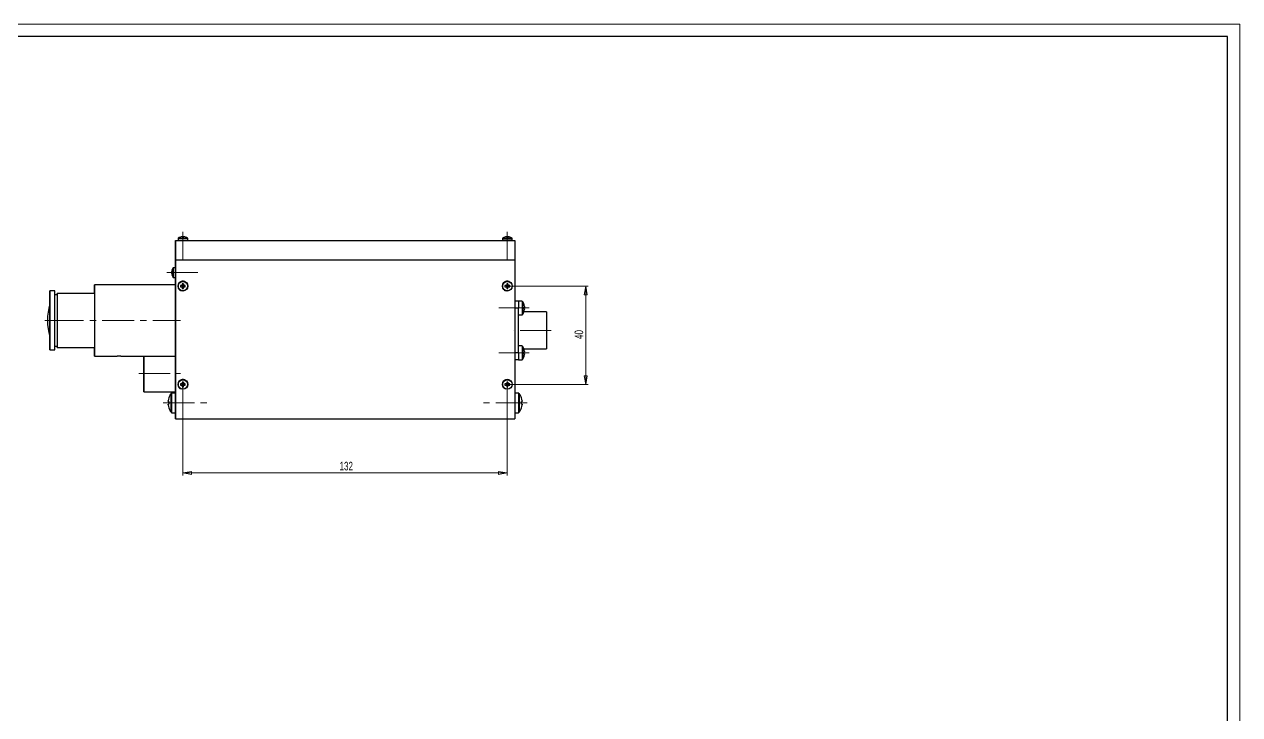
# Model space of a CAD drawing. Header units: millimetres. Extents: x 0 to 841, y 0 to 594.
# Drawn here: x 346.5 to 841, y 313.1 to 594 of the extents above; entities that cross this region are included whole.
import ezdxf

# ---------------------------------------------------------------- set-up
doc = ezdxf.new("R2010")
doc.units = ezdxf.units.MM
doc.linetypes.add('CENTERX2', pattern=[20.32, 12.7, -2.54, 2.54, -2.54])
doc.layers.add('ОСЕВЫЕ', color=7, linetype='Continuous')
doc.styles.add('SLDTEXTSTYLE0', font='TXT', dxfattribs={"width": 0.7})
doc.dimstyles.new('SLDDIMSTYLE0', dxfattribs={"dimtxt": 3.5, "dimasz": 3.556, "dimexe": 0, "dimexo": 0.0625, "dimgap": 0.875, "dimtad": 1, "dimrnd": 1e-09, "dimzin": 12, "dimdsep": 46, "dimtxsty": 'SLDTEXTSTYLE0', "dimblk1": 'CLOSED', "dimblk2": 'CLOSED', "dimsah": 1, "dimcen": 0.09, "dimadec": 0, "dimazin": 3, "dimtfac": 1, "dimtofl": 0, "dimtmove": 0, "dimatfit": 3, "dimldrblk": 'CLOSED', "dimfxl": 0, "dimfrac": 2, "dimtolj": 1, "dimtzin": 12, "dimarcsym": 0})

# ---------------------------------------------------------------- blocks, each defined once
blk = doc.blocks.new('_Closed')
at = {"color": 0, "linetype": 'ByBlock', "lineweight": -2}
for p, q in [((-1, 0.166667), (0, 0)), ((-1, 0.166667), (-1, -0.166667)), ((0, 0), (-1, -0.166667)), ((0, 0), (-1, 0))]:
    blk.add_line(p, q, dxfattribs=at)
blk = doc.blocks.new('_D_9')
at = {"color": 7, "linetype": 'Continuous', "lineweight": 18}
for p, q in [((544, 487.46), (575.88, 487.46)), ((574.88, 487.46), (574.88, 447.46)), ((544, 447.46), (575.88, 447.46))]:
    blk.add_line(p, q, dxfattribs=at)
at = {"color": 7, "linetype": 'Continuous', "lineweight": 18, "xscale": 3.556, "yscale": 3.556}
for p, rotation in [((574.88, 487.46, -84.06), 89.99937437294962), ((574.88, 447.46, -84.06), 269.9993743729497)]:
    blk.add_blockref('_Closed', p, dxfattribs=dict(at, rotation=rotation))
at = {"color": 7, "linetype": 'Continuous', "lineweight": 18, "insert": (570.37, 465.94), "char_height": 3.5, "attachment_point": 1, "rotation": 89.9994, "style": 'SLDTEXTSTYLE0'}
blk.add_mtext('40', dxfattribs=at)
blk = doc.blocks.new('_D_10')
at = {"color": 7, "linetype": 'Continuous', "lineweight": 18}
for p, q in [((411, 446.46), (411, 410.45)), ((543, 446.46), (543, 410.45)), ((411, 411.45), (543, 411.45))]:
    blk.add_line(p, q, dxfattribs=at)
at = {"color": 7, "linetype": 'Continuous', "lineweight": 18, "xscale": 3.556, "yscale": 3.556}
for p, rotation in [((411, 411.45, -84.06), 179.999374373792), ((543, 411.45, -84.06), 359.9993743737921)]:
    blk.add_blockref('_Closed', p, dxfattribs=dict(at, rotation=rotation))
at = {"color": 7, "linetype": 'Continuous', "lineweight": 18, "insert": (474.73, 415.97), "char_height": 3.5, "attachment_point": 1, "rotation": 359.9994, "style": 'SLDTEXTSTYLE0'}
blk.add_mtext('132', dxfattribs=at)

msp = doc.modelspace()

# ---------------------------------------------------------------- linework, layer by layer
at = {"color": 7, "linetype": 'Continuous', "lineweight": 25}
for p, q in [((836, 589), (20, 589)), ((836, 5), (836, 589)), ((408.002, 505.961), (546.002, 505.959)), ((408.002, 505.961), (408.002, 505.961)), ((408.002, 505.961), (409.002, 505.961)), ((408.002, 505.461), (408.002, 505.461)), ((408.002, 505.461), (408.002, 505.461)), ((409.002, 506.771), (409.002, 505.961)), ((409.002, 506.771), (409.002, 505.961)), ((409.002, 505.961), (409.002, 505.961)), ((410.673, 507.529), (410.57, 507.529)), ((410.713, 507.528), (410.59, 507.528)), ((410.654, 507.528), (410.816, 507.528)), ((410.691, 507.529), (410.866, 507.529)), ((411.313, 507.529), (411.138, 507.529)), ((411.139, 507.447), (411.138, 507.529)), ((411.279, 507.528), (411.189, 507.528)), ((411.191, 507.4), (411.189, 507.528)), ((411.291, 507.528), (411.29, 507.4)), ((411.291, 507.528), (411.415, 507.528)), ((411.331, 507.529), (411.433, 507.529)), ((413.002, 505.96), (413.002, 506.77)), ((413.002, 505.961), (541.002, 505.959)), ((541.002, 506.769), (541.002, 505.959)), ((541.002, 506.769), (541.002, 505.959)), ((541.002, 505.959), (541.002, 505.959)), ((542.654, 507.527), (542.589, 507.527)), ((542.616, 507.527), (542.758, 507.527)), ((542.654, 507.527), (542.815, 507.527)), ((542.758, 507.381), (542.758, 507.527)), ((542.767, 507.527), (542.767, 507.399)), ((543.279, 507.527), (543.188, 507.527)), ((543.19, 507.399), (543.188, 507.527)), ((543.238, 507.527), (543.383, 507.527)), ((543.291, 507.527), (543.414, 507.527)), ((545.002, 505.959), (545.002, 506.769)), ((545.002, 505.959), (546.002, 505.959)), ((546.002, 505.959), (546.002, 505.959)), ((408.002, 494.961), (407.192, 494.961)), ((546.002, 497.959), (408.002, 497.961)), ((408.002, 497.961), (408.002, 497.461)), ((408.002, 497.961), (408.002, 433.461)), ((408.002, 433.461), (408.002, 497.461)), ((408.002, 497.461), (408.002, 494.961)), ((408.002, 497.461), (408.002, 494.961)), ((546.002, 497.959), (546.002, 433.459)), ((406.434, 493.201), (406.434, 493.344)), ((406.562, 493.201), (406.434, 493.201)), ((406.434, 493.201), (406.54, 493.201)), ((406.434, 492.721), (406.562, 492.721)), ((406.562, 493.201), (406.562, 493.201)), ((407.192, 490.961), (408.002, 490.961)), ((408.002, 490.961), (408.002, 487.979)), ((358.872, 485.48), (356.872, 485.48)), ((408.002, 487.979), (375.002, 487.98)), ((410.032, 487.22), (410.619, 487.22)), ((410.032, 487.22), (410.66, 487.22)), ((410.255, 485.605), (410.255, 485.605)), ((410.66, 487.7), (410.66, 487.557)), ((410.66, 487.363), (410.66, 487.22)), ((410.74, 487.22), (410.66, 487.22)), ((410.905, 487.802), (410.762, 487.802)), ((410.762, 487.118), (410.905, 487.118)), ((411.242, 487.802), (411.099, 487.802)), ((411.099, 487.118), (411.242, 487.118)), ((411.242, 488.431), (411.242, 487.802)), ((411.242, 487.802), (411.242, 487.723)), ((411.242, 487.198), (411.242, 487.118)), ((411.242, 486.49), (411.242, 487.118)), ((411.344, 487.22), (411.264, 487.22)), ((411.344, 487.557), (411.344, 487.7)), ((411.344, 487.22), (411.344, 487.363)), ((411.972, 487.22), (411.344, 487.22)), ((411.972, 487.7), (411.386, 487.7)), ((411.386, 487.22), (411.972, 487.22)), ((411.749, 489.316), (411.749, 489.316)), ((542.032, 487.219), (542.66, 487.219)), ((542.66, 487.699), (542.66, 487.556)), ((542.66, 487.362), (542.66, 487.219)), ((542.74, 487.219), (542.66, 487.219)), ((542.905, 487.801), (542.762, 487.801)), ((542.762, 487.117), (542.905, 487.117)), ((543.242, 487.801), (543.099, 487.801)), ((543.099, 487.117), (543.242, 487.117)), ((543.242, 488.429), (543.242, 487.801)), ((543.242, 487.801), (543.242, 487.721)), ((543.242, 487.197), (543.242, 487.117)), ((543.242, 486.489), (543.242, 487.117)), ((543.344, 487.219), (543.264, 487.219)), ((543.344, 487.556), (543.344, 487.699)), ((543.344, 487.219), (543.344, 487.362)), ((543.972, 487.219), (543.344, 487.219)), ((543.749, 489.314), (543.749, 489.314)), ((359.872, 483.98), (358.872, 483.98)), ((375.002, 484.48), (359.872, 484.48)), ((546.002, 481.424), (547.582, 481.424)), ((548.978, 481.389), (547.582, 481.389)), ((547.582, 460.494), (547.582, 478.424)), ((547.582, 475.789), (548.978, 475.789)), ((558.882, 476.954), (549.707, 476.954)), ((549.936, 478.959), (549.794, 478.959)), ((549.936, 478.219), (549.794, 478.219)), ((549.794, 478.219), (549.936, 478.219)), ((549.936, 478.219), (549.794, 478.219)), ((549.936, 478.219), (549.936, 478.024)), ((356.872, 461.48), (358.872, 461.48)), ((358.872, 462.98), (359.872, 462.98)), ((359.872, 462.48), (375.002, 462.48)), ((548.978, 463.129), (547.582, 463.129)), ((549.707, 461.964), (558.882, 461.964)), ((549.936, 460.699), (549.794, 460.699)), ((549.936, 459.959), (549.794, 459.959)), ((549.936, 459.959), (549.794, 459.959)), ((549.936, 460.894), (549.936, 460.699)), ((375.002, 458.98), (384.212, 458.98)), ((385.801, 458.98), (408.002, 458.979)), ((547.582, 457.494), (546.002, 457.494)), ((547.582, 457.529), (548.978, 457.529)), ((410.618, 447.7), (410.032, 447.7)), ((410.032, 447.22), (410.66, 447.22)), ((410.255, 445.605), (410.255, 445.605)), ((410.66, 447.7), (410.66, 447.557)), ((410.66, 447.363), (410.66, 447.22)), ((410.74, 447.22), (410.66, 447.22)), ((410.905, 447.802), (410.762, 447.802)), ((410.762, 447.118), (410.905, 447.118)), ((410.762, 447.077), (410.762, 446.49)), ((411.242, 447.802), (411.099, 447.802)), ((411.099, 447.118), (411.242, 447.118)), ((411.242, 448.431), (411.242, 447.802)), ((411.242, 447.802), (411.242, 447.723)), ((411.242, 447.198), (411.242, 447.118)), ((411.242, 446.49), (411.242, 447.118)), ((411.242, 446.49), (411.242, 447.077)), ((411.344, 447.22), (411.264, 447.22)), ((411.344, 447.557), (411.344, 447.7)), ((411.344, 447.22), (411.344, 447.363)), ((411.972, 447.22), (411.344, 447.22)), ((411.385, 447.22), (411.972, 447.22)), ((411.749, 449.316), (411.749, 449.316)), ((542.032, 447.219), (542.66, 447.219)), ((542.255, 445.604), (542.255, 445.604)), ((542.66, 447.699), (542.66, 447.556)), ((542.66, 447.362), (542.66, 447.219)), ((542.739, 447.219), (542.66, 447.219)), ((542.905, 447.801), (542.762, 447.801)), ((542.762, 447.117), (542.905, 447.117)), ((543.242, 447.801), (543.099, 447.801)), ((543.099, 447.117), (543.242, 447.117)), ((543.241, 446.489), (543.242, 447.117)), ((543.242, 448.429), (543.242, 447.801)), ((543.242, 447.801), (543.242, 447.721)), ((543.242, 447.197), (543.242, 447.117)), ((543.344, 447.219), (543.264, 447.219)), ((543.344, 447.556), (543.344, 447.699)), ((543.344, 447.219), (543.344, 447.362)), ((543.972, 447.219), (543.344, 447.219)), ((543.749, 449.314), (543.749, 449.314)), ((395.101, 444.459), (408.001, 444.459)), ((404.98, 440.476), (405.235, 440.476)), ((405.234, 440.476), (404.98, 440.476)), ((405.233, 441.945), (405.233, 441.945)), ((405.234, 440.476), (405.234, 440.476)), ((406.457, 443.961), (406.456, 443.961)), ((408.002, 443.961), (406.457, 443.961)), ((408.001, 444.459), (408.001, 443.961)), ((547.546, 443.959), (546.002, 443.959)), ((547.546, 443.959), (546.002, 443.959)), ((549.023, 440.474), (548.77, 440.474)), ((549.023, 440.827), (549.023, 440.474)), ((406.456, 435.961), (406.457, 435.961)), ((406.457, 435.961), (408.002, 435.961)), ((408.001, 435.961), (408.001, 433.461)), ((408.001, 435.961), (408.001, 433.461)), ((546.002, 435.959), (547.546, 435.959)), ((549.023, 439.444), (548.77, 439.444)), ((548.77, 439.444), (549.023, 439.444)), ((548.77, 439.444), (549.023, 439.444)), ((549.023, 439.444), (548.841, 439.444)), ((408.001, 433.461), (408.001, 433.461)), ((408.001, 433.461), (408.002, 433.461)), ((408.002, 433.461), (408.002, 433.461)), ((408.002, 433.461), (546.002, 433.459)), ((540.002, 433.459), (540.002, 433.459))]:
    msp.add_line(p, q, dxfattribs=at)
at = {"color": 7, "linetype": 'CENTERX2', "lineweight": 18}
for p, q in [((411.002, 509.528), (411.002, 497.961)), ((543.002, 509.527), (543.002, 497.959)), ((404.434, 492.961), (418.002, 492.96)), ((551.936, 478.589), (539.582, 478.589)), ((360.872, 473.48), (354.872, 473.48)), ((357.872, 473.48), (387.872, 473.48)), ((378.402, 473.48), (410.002, 473.479)), ((560.882, 469.459), (545.582, 469.459)), ((551.936, 460.329), (539.582, 460.329)), ((393.101, 451.959), (410.001, 451.959)), ((402.98, 439.961), (422.002, 439.96)), ((551.023, 439.959), (532.002, 439.959))]:
    msp.add_line(p, q, dxfattribs=at)
at = {"color": 8, "linetype": 'Continuous', "lineweight": 25}
for p, q in [((409.073, 506.914), (409.074, 506.914)), ((541.073, 506.913), (541.074, 506.913)), ((547.582, 478.424), (546.002, 478.424)), ((546.002, 460.494), (547.582, 460.494)), ((406.166, 443.811), (406.166, 443.814)), ((406.166, 436.107), (406.166, 436.108))]:
    msp.add_line(p, q, dxfattribs=at)
at = {"color": 7, "linetype": 'Continuous', "lineweight": 25, "flags": 128}
for points in [[(408.002, 505.961), (408.002, 505.862), (408.002, 505.569), (408.002, 505.089), (408.002, 504.433), (408.002, 503.617), (408.002, 502.663), (408.002, 501.592), (408.002, 500.433), (408.002, 499.212), (408.002, 497.961)], [(408.002, 497.961), (408.002, 499.212), (408.002, 500.433), (408.002, 501.593), (408.002, 502.663), (408.002, 503.618), (408.002, 504.433), (408.002, 505.089), (408.002, 505.569), (408.002, 505.862), (408.002, 505.961)], [(408.002, 497.461), (408.002, 498.712), (408.002, 499.933), (408.002, 501.092), (408.002, 502.163), (408.002, 503.117), (408.002, 503.933), (408.002, 504.589), (408.002, 505.069), (408.002, 505.362), (408.002, 505.461)], [(408.002, 505.461), (408.002, 505.362), (408.002, 505.069), (408.002, 504.589), (408.002, 503.933), (408.002, 503.118), (408.002, 502.163), (408.002, 501.093), (408.002, 499.933), (408.002, 498.712), (408.002, 497.461)], [(408.002, 505.461), (408.002, 505.362), (408.002, 505.069), (408.002, 504.589), (408.002, 503.933), (408.002, 503.117), (408.002, 502.163), (408.002, 501.092), (408.002, 499.933), (408.002, 498.712), (408.002, 497.461)], [(409.002, 505.961), (409.082, 505.961), (409.332, 505.961), (409.73, 505.961), (410.242, 505.961), (410.821, 505.961), (411.416, 505.96), (411.974, 505.96), (412.446, 505.96), (412.79, 505.96), (412.975, 505.96), (413.002, 505.96)], [(409.902, 505.961), (409.912, 505.961), (410.051, 505.961), (410.335, 505.961), (410.72, 505.961), (411.149, 505.961), (411.555, 505.96), (411.877, 505.96), (412.066, 505.96), (412.102, 505.96)], [(541.002, 505.959), (541.006, 505.959), (541.133, 505.959), (541.425, 505.959), (541.857, 505.959), (542.392, 505.959), (542.98, 505.959)], [(541.902, 505.959), (541.981, 505.959), (542.216, 505.959), (542.57, 505.959), (542.99, 505.959)], [(542.03, 507.399), (542.028, 507.403), (542.028, 507.405), (542.028, 507.407), (542.028, 507.407), (542.029, 507.407), (542.031, 507.405), (542.032, 507.403), (542.035, 507.399)], [(542.98, 505.959), (543.571, 505.959), (544.111, 505.959), (544.552, 505.959), (544.856, 505.959), (544.995, 505.959), (545.002, 505.959)], [(542.99, 505.959), (543.412, 505.959), (543.771, 505.959), (544.014, 505.959), (544.102, 505.959), (544.102, 505.959)], [(546.002, 505.959), (546.002, 505.861), (546.002, 505.567), (546.002, 505.087), (546.002, 504.431), (546.002, 503.616), (546.002, 502.661), (546.002, 501.591), (546.002, 500.431), (546.002, 499.21), (546.002, 497.959)], [(408.002, 501.461), (408.002, 501.974), (408.002, 502.425), (408.002, 502.76), (408.002, 502.938), (408.002, 502.961)], [(408.002, 501.461), (408.002, 501.974), (408.002, 502.425), (408.002, 502.76), (408.002, 502.938), (408.002, 502.938), (408.002, 502.76), (408.002, 502.675)], [(408.002, 502.711), (408.002, 502.663), (408.002, 502.458), (408.002, 502.119), (408.002, 501.69), (408.002, 501.231), (408.002, 500.802), (408.002, 500.463), (408.002, 500.258), (408.002, 500.211)], [(408.002, 502.711), (408.002, 502.663), (408.002, 502.458), (408.002, 502.119), (408.002, 501.69), (408.002, 501.231), (408.002, 500.802), (408.002, 500.463), (408.002, 500.258), (408.002, 500.211)], [(408.002, 499.961), (408.002, 499.983), (408.002, 500.161), (408.002, 500.496), (408.002, 500.947), (408.002, 501.461)], [(408.002, 500.189), (408.002, 500.161), (408.002, 499.983), (408.002, 499.983), (408.002, 500.161), (408.002, 500.496), (408.002, 500.947), (408.002, 501.461)], [(407.048, 491.032), (407.048, 491.08), (407.048, 491.29), (407.048, 491.649), (407.048, 492.124), (407.048, 492.673), (407.048, 493.248), (407.048, 493.797), (407.048, 494.272), (407.048, 494.631), (407.048, 494.841), (407.048, 494.889)], [(408.002, 490.961), (408.002, 491.011), (408.002, 491.228), (408.002, 491.6), (408.002, 492.093), (408.002, 492.662), (408.002, 493.259), (408.002, 493.828), (408.002, 494.321), (408.002, 494.693), (408.002, 494.91), (408.002, 494.961)], [(406.434, 492.577), (406.434, 492.591), (406.434, 492.606), (406.434, 492.623), (406.434, 492.641), (406.434, 492.659), (406.434, 492.679), (406.434, 492.699), (406.434, 492.721)], [(406.562, 493.931), (406.558, 493.933), (406.556, 493.934), (406.554, 493.935), (406.554, 493.935), (406.554, 493.935), (406.556, 493.934), (406.558, 493.933), (406.562, 493.931)], [(406.562, 491.99), (406.558, 491.989), (406.556, 491.987), (406.554, 491.987), (406.554, 491.986), (406.554, 491.986)], [(408.002, 491.861), (408.002, 491.944), (408.002, 492.183), (408.002, 492.54), (408.002, 492.961), (408.002, 493.381), (408.002, 493.738), (408.002, 493.977), (408.002, 494.061)], [(356.872, 466.772), (356.872, 465.667), (356.872, 464.626), (356.872, 463.715), (356.872, 462.945), (356.872, 462.329), (356.872, 461.876), (356.872, 461.592), (356.872, 461.481), (356.872, 461.546), (356.872, 461.784), (356.872, 462.193), (356.872, 462.766), (356.872, 463.496), (356.872, 464.371), (356.872, 465.38), (356.872, 466.506), (356.872, 467.734), (356.872, 469.045), (356.872, 470.422), (356.872, 471.843), (356.872, 473.288), (356.872, 474.735), (356.872, 476.165), (356.872, 477.555), (356.872, 478.886), (356.872, 480.138), (356.872, 481.292), (356.872, 482.333), (356.872, 483.245), (356.872, 484.015), (356.872, 484.63), (356.872, 485.084), (356.872, 485.368), (356.872, 485.478), (356.872, 485.414), (356.872, 485.176), (356.872, 484.767), (356.872, 484.193), (356.872, 483.464), (356.872, 482.588), (356.872, 481.58), (356.872, 480.454), (356.872, 480.188)], [(358.872, 461.48), (358.872, 461.546), (358.872, 461.784), (358.872, 462.193), (358.872, 462.766), (358.872, 463.496), (358.872, 464.371), (358.872, 465.379), (358.872, 466.506), (358.872, 467.734), (358.872, 469.045), (358.872, 470.422), (358.872, 471.843), (358.872, 473.288), (358.872, 474.735), (358.872, 476.165), (358.872, 477.555), (358.872, 478.886), (358.872, 480.138), (358.872, 481.292), (358.872, 482.333), (358.872, 483.245), (358.872, 484.015), (358.872, 484.63), (358.872, 485.084), (358.872, 485.368), (358.872, 485.478), (358.872, 485.48)], [(375.002, 484.48), (375.002, 484.531), (375.002, 485.481), (375.002, 486.291), (375.002, 486.95), (375.002, 487.451), (375.002, 487.789), (375.002, 487.958), (375.002, 487.958), (375.002, 487.789), (375.002, 487.451), (375.002, 486.95), (375.002, 486.291), (375.002, 485.481), (375.002, 484.531), (375.002, 483.451), (375.002, 482.255), (375.002, 480.955), (375.002, 479.568), (375.002, 478.11), (375.002, 476.597), (375.002, 475.047), (375.002, 473.48), (375.002, 471.912), (375.002, 470.363), (375.002, 468.85), (375.002, 467.391), (375.002, 466.004), (375.002, 464.705), (375.002, 463.508), (375.002, 462.428), (375.002, 461.478), (375.002, 460.669), (375.002, 460.01), (375.002, 459.508), (375.002, 459.171), (375.002, 459.001), (375.002, 459.001), (375.002, 459.171), (375.002, 459.508), (375.002, 460.01), (375.002, 460.669), (375.002, 461.478), (375.002, 462.428), (375.002, 462.48)], [(408.002, 487.979), (408.002, 487.958), (408.002, 487.788), (408.002, 487.451), (408.002, 486.949), (408.002, 486.29), (408.002, 485.481), (408.002, 484.531), (408.002, 483.451), (408.002, 482.254), (408.002, 480.955), (408.002, 479.568), (408.002, 478.109), (408.002, 476.596), (408.002, 475.047), (408.002, 473.479), (408.002, 471.912), (408.002, 470.362), (408.002, 468.849), (408.002, 467.391), (408.002, 466.004), (408.002, 464.704), (408.002, 463.508), (408.002, 462.428), (408.002, 461.478), (408.002, 460.668), (408.002, 460.009), (408.002, 459.508), (408.002, 459.17), (408.002, 459.001), (408.002, 458.979)], [(410.619, 487.7), (410.544, 487.7), (410.47, 487.7), (410.396, 487.7), (410.322, 487.7), (410.249, 487.7), (410.176, 487.7), (410.104, 487.7), (410.032, 487.7)], [(410.762, 488.431), (410.762, 488.359), (410.762, 488.286), (410.762, 488.214), (410.762, 488.14), (410.762, 488.067), (410.762, 487.993), (410.762, 487.919), (410.762, 487.844)], [(410.762, 487.077), (410.762, 487.002), (410.762, 486.928), (410.762, 486.854), (410.762, 486.781), (410.762, 486.707), (410.762, 486.634), (410.762, 486.562), (410.762, 486.49)], [(411.242, 487.844), (411.242, 487.919), (411.242, 487.993), (411.242, 488.067), (411.242, 488.14), (411.242, 488.214), (411.242, 488.286), (411.242, 488.359), (411.242, 488.431)], [(411.242, 486.49), (411.242, 486.562), (411.242, 486.634), (411.242, 486.707), (411.242, 486.781), (411.242, 486.854), (411.242, 486.928), (411.242, 487.002), (411.242, 487.077)], [(542.619, 487.699), (542.544, 487.699), (542.47, 487.699), (542.396, 487.699), (542.322, 487.699), (542.249, 487.699), (542.176, 487.699), (542.104, 487.699), (542.032, 487.699)], [(542.032, 487.219), (542.104, 487.219), (542.176, 487.219), (542.249, 487.219), (542.322, 487.219), (542.396, 487.219), (542.47, 487.219), (542.544, 487.219), (542.619, 487.219)], [(542.762, 488.429), (542.762, 488.357), (542.762, 488.285), (542.762, 488.212), (542.762, 488.139), (542.762, 488.065), (542.762, 487.991), (542.762, 487.917), (542.762, 487.843)], [(542.762, 487.075), (542.762, 487.001), (542.762, 486.927), (542.762, 486.853), (542.762, 486.779), (542.762, 486.706), (542.762, 486.633), (542.762, 486.561), (542.762, 486.489)], [(543.242, 487.843), (543.242, 487.917), (543.242, 487.991), (543.242, 488.065), (543.242, 488.139), (543.242, 488.212), (543.242, 488.285), (543.242, 488.357), (543.242, 488.429)], [(543.242, 486.489), (543.242, 486.561), (543.242, 486.633), (543.242, 486.706), (543.242, 486.779), (543.242, 486.853), (543.242, 486.927), (543.242, 487.001), (543.242, 487.075)], [(543.972, 487.699), (543.901, 487.699), (543.828, 487.699), (543.755, 487.699), (543.682, 487.699), (543.609, 487.699), (543.535, 487.699), (543.46, 487.699), (543.386, 487.699)], [(543.386, 487.219), (543.46, 487.219), (543.535, 487.219), (543.609, 487.219), (543.682, 487.219), (543.755, 487.219), (543.828, 487.219), (543.901, 487.219), (543.972, 487.219)], [(356.872, 480.188), (356.872, 480.67), (356.872, 481.518), (356.872, 482.228), (356.872, 482.788), (356.872, 483.189), (356.872, 483.424), (356.872, 483.489), (356.872, 483.382), (356.872, 483.106), (356.872, 482.665), (356.872, 482.067), (356.872, 481.323), (356.872, 480.444), (356.872, 479.446), (356.872, 478.345), (356.872, 477.162), (356.872, 475.915), (356.872, 474.627), (356.872, 473.32), (356.872, 472.014), (356.872, 470.735), (356.872, 469.502), (356.872, 468.337), (356.872, 467.26), (356.872, 466.289), (356.872, 465.442), (356.872, 464.732), (356.872, 464.172), (356.872, 463.771), (356.872, 463.536), (356.872, 463.471), (356.872, 463.578), (356.872, 463.854), (356.872, 464.294), (356.872, 464.892), (356.872, 465.637), (356.872, 466.516), (356.872, 466.772)], [(359.872, 483.98), (359.872, 483.995), (359.872, 484.317), (359.872, 484.468), (359.872, 484.446), (359.872, 484.251), (359.872, 483.886), (359.872, 483.357), (359.872, 482.672), (359.872, 481.842), (359.872, 480.88), (359.872, 479.802), (359.872, 478.624), (359.872, 477.365), (359.872, 476.044), (359.872, 474.683), (359.872, 473.304)], [(359.872, 483.98), (359.872, 483.968), (359.872, 483.817), (359.872, 483.497), (359.872, 483.012), (359.872, 482.37), (359.872, 481.583), (359.872, 480.663), (359.872, 479.624), (359.872, 478.485), (359.872, 477.264), (359.872, 475.98), (359.872, 474.656), (359.872, 473.312)], [(375.002, 484.48), (375.002, 484.458), (375.002, 484.285), (375.002, 483.941), (375.002, 483.433), (375.002, 482.767), (375.002, 481.955), (375.002, 481.01), (375.002, 479.945), (375.002, 478.779), (375.002, 477.529), (375.002, 476.215), (375.002, 474.858), (375.002, 473.48), (375.002, 472.101), (375.002, 470.744), (375.002, 469.43), (375.002, 468.18), (375.002, 467.014), (375.002, 465.95), (375.002, 465.004), (375.002, 464.192), (375.002, 463.527), (375.002, 463.018), (375.002, 462.674), (375.002, 462.501), (375.002, 462.48)], [(547.582, 481.424), (547.582, 481.366), (547.582, 481.196), (547.582, 480.919), (547.582, 480.545), (547.582, 480.091), (547.582, 479.572), (547.582, 479.009), (547.582, 478.424)], [(547.582, 481.389), (547.582, 481.34), (547.582, 481.123), (547.582, 480.747), (547.582, 480.235), (547.582, 479.62), (547.582, 479.209)], [(549.206, 481.263), (549.206, 481.264), (549.206, 481.172), (549.206, 480.905), (549.206, 480.48), (549.206, 479.926), (549.206, 479.281), (549.206, 478.589), (549.206, 477.897), (549.206, 477.252), (549.206, 476.698), (549.206, 476.273), (549.206, 476.006), (549.206, 475.915), (549.206, 475.915)], [(549.794, 477.283), (549.799, 477.28), (549.803, 477.278), (549.806, 477.277), (549.806, 477.277), (549.806, 477.277), (549.803, 477.278), (549.799, 477.28), (549.794, 477.283)], [(549.936, 479.154), (549.936, 479.134), (549.936, 479.113), (549.936, 479.09), (549.936, 479.067), (549.936, 479.041), (549.936, 479.015), (549.936, 478.988), (549.936, 478.959)], [(558.882, 476.954), (558.882, 476.905), (558.882, 476.686), (558.882, 476.298), (558.882, 475.75), (558.882, 475.054), (558.882, 474.228), (558.882, 473.289), (558.882, 472.261), (558.882, 471.167), (558.882, 470.033), (558.882, 468.885), (558.882, 467.751), (558.882, 466.657), (558.882, 465.629), (558.882, 464.69), (558.882, 463.864), (558.882, 463.168), (558.882, 462.62), (558.882, 462.232), (558.882, 462.013), (558.882, 461.964)], [(359.872, 473.312), (359.872, 471.97), (359.872, 470.654), (359.872, 469.384), (359.872, 468.181), (359.872, 467.066), (359.872, 466.055), (359.872, 465.167), (359.872, 464.415), (359.872, 463.812), (359.872, 463.367), (359.872, 463.089), (359.872, 462.981), (359.872, 462.98)], [(359.872, 473.304), (359.872, 471.927), (359.872, 470.574), (359.872, 469.267), (359.872, 468.027), (359.872, 466.872), (359.872, 465.822), (359.872, 464.893), (359.872, 464.099), (359.872, 463.453), (359.872, 462.965), (359.872, 462.643), (359.872, 462.492), (359.872, 462.514), (359.872, 462.709), (359.872, 462.98)], [(547.582, 460.494), (547.582, 459.909), (547.582, 459.346), (547.582, 458.827), (547.582, 458.373), (547.582, 458), (547.582, 457.722), (547.582, 457.552), (547.582, 457.494)], [(547.582, 460.237), (547.582, 459.978), (547.582, 459.298), (547.582, 458.683), (547.582, 458.172), (547.582, 457.796), (547.582, 457.579), (547.582, 457.529)], [(549.206, 463.003), (549.206, 463.004), (549.206, 462.912), (549.206, 462.645), (549.206, 462.22), (549.206, 461.666), (549.206, 461.021), (549.206, 460.329), (549.206, 459.637), (549.206, 458.992), (549.206, 458.438), (549.206, 458.013), (549.206, 457.746), (549.206, 457.655), (549.206, 457.655)], [(549.794, 459.959), (549.818, 459.959), (549.84, 459.959), (549.86, 459.959), (549.879, 459.959), (549.896, 459.959), (549.911, 459.959), (549.924, 459.959), (549.936, 459.959)], [(549.936, 459.959), (549.936, 459.931), (549.936, 459.903), (549.936, 459.877), (549.936, 459.852), (549.936, 459.828), (549.936, 459.805), (549.936, 459.784), (549.936, 459.764)], [(395.101, 452.121), (395.101, 453.104), (395.101, 454.222), (395.101, 455.287), (395.101, 456.274), (395.101, 457.16), (395.101, 457.924), (395.101, 458.548), (395.101, 458.979)], [(395.102, 458.979), (395.102, 458.803), (395.102, 458.254), (395.102, 457.558), (395.101, 456.731), (395.101, 455.792), (395.101, 454.763), (395.101, 453.668), (395.101, 452.533), (395.101, 451.385), (395.101, 450.25), (395.101, 449.155), (395.101, 448.126), (395.101, 447.187), (395.101, 446.36), (395.101, 445.664), (395.101, 445.115), (395.101, 444.727), (395.101, 444.509), (395.101, 444.465), (395.101, 444.596), (395.101, 444.901), (395.101, 445.37), (395.101, 445.994), (395.101, 446.758), (395.101, 447.644), (395.101, 448.631), (395.101, 449.696), (395.101, 450.814), (395.101, 451.797)], [(395.101, 451.959), (395.101, 452.709), (395.101, 453.418), (395.101, 454.048), (395.101, 454.566), (395.101, 454.943), (395.101, 455.16), (395.101, 455.204), (395.101, 455.073), (395.101, 454.774), (395.101, 454.323), (395.101, 453.745), (395.101, 453.071), (395.101, 452.336), (395.101, 452.122)], [(408.002, 458.979), (408.002, 458.803), (408.002, 458.254), (408.002, 457.558), (408.002, 456.731), (408.002, 455.792), (408.002, 454.763), (408.001, 453.668), (408.001, 452.533), (408.001, 451.385), (408.001, 450.25), (408.001, 449.155), (408.001, 448.126), (408.001, 447.187), (408.001, 446.36), (408.001, 445.664), (408.001, 445.115), (408.001, 444.727), (408.001, 444.508), (408.001, 444.459)], [(549.794, 459.023), (549.799, 459.02), (549.803, 459.018), (549.805, 459.017), (549.806, 459.017), (549.805, 459.017), (549.803, 459.018), (549.799, 459.02), (549.794, 459.023)], [(395.101, 452.122), (395.098, 451.959), (395.101, 451.795)], [(395.101, 451.796), (395.101, 451.582), (395.101, 450.848), (395.101, 450.173), (395.101, 449.595), (395.101, 449.145), (395.101, 448.846), (395.101, 448.715), (395.101, 448.758), (395.101, 448.975), (395.101, 449.352), (395.101, 449.87), (395.101, 450.501), (395.101, 451.21), (395.101, 451.959)], [(408.002, 447.461), (408.002, 447.974), (408.002, 448.425), (408.002, 448.76), (408.002, 448.938), (408.002, 448.961)], [(408.002, 448.711), (408.002, 448.705), (408.002, 448.579), (408.002, 448.303), (408.002, 447.912), (408.002, 447.461)], [(408.002, 446.19), (408.002, 446.161), (408.002, 445.983), (408.002, 445.983), (408.002, 446.161), (408.002, 446.496), (408.002, 446.947), (408.002, 447.461)], [(408.002, 447.461), (408.002, 447.009), (408.002, 446.618), (408.002, 446.342), (408.002, 446.216), (408.002, 446.211)], [(410.032, 447.22), (410.103, 447.22), (410.176, 447.22), (410.249, 447.22), (410.322, 447.22), (410.395, 447.22), (410.469, 447.22), (410.544, 447.22), (410.618, 447.22)], [(410.762, 448.431), (410.762, 448.359), (410.762, 448.286), (410.762, 448.214), (410.762, 448.14), (410.762, 448.067), (410.762, 447.993), (410.762, 447.919), (410.762, 447.844)], [(411.242, 447.844), (411.242, 447.919), (411.242, 447.993), (411.242, 448.067), (411.242, 448.14), (411.242, 448.214), (411.242, 448.286), (411.242, 448.359), (411.242, 448.431)], [(411.972, 447.7), (411.9, 447.7), (411.828, 447.7), (411.755, 447.7), (411.682, 447.7), (411.608, 447.7), (411.534, 447.7), (411.46, 447.7), (411.385, 447.7)], [(542.618, 447.699), (542.544, 447.699), (542.469, 447.699), (542.396, 447.699), (542.322, 447.699), (542.249, 447.699), (542.176, 447.699), (542.104, 447.699), (542.032, 447.699)], [(542.032, 447.219), (542.103, 447.219), (542.176, 447.219), (542.249, 447.219), (542.322, 447.219), (542.395, 447.219), (542.469, 447.219), (542.544, 447.219), (542.618, 447.219)], [(542.762, 447.075), (542.762, 447.001), (542.762, 446.927), (542.762, 446.853), (542.762, 446.779), (542.762, 446.706), (542.761, 446.633), (542.761, 446.561), (542.761, 446.489)], [(542.762, 448.429), (542.762, 448.357), (542.762, 448.285), (542.762, 448.212), (542.762, 448.139), (542.762, 448.065), (542.762, 447.992), (542.762, 447.917), (542.762, 447.843)], [(543.749, 449.314), (543.592, 449.37), (543.003, 449.459)], [(543.241, 446.489), (543.241, 446.561), (543.241, 446.633), (543.242, 446.706), (543.242, 446.779), (543.242, 446.853), (543.242, 446.927), (543.242, 447.001), (543.242, 447.075)], [(543.242, 447.843), (543.242, 447.917), (543.242, 447.991), (543.242, 448.065), (543.242, 448.139), (543.242, 448.212), (543.242, 448.285), (543.242, 448.357), (543.242, 448.429)], [(543.385, 447.219), (543.46, 447.219), (543.534, 447.219), (543.608, 447.219), (543.682, 447.219), (543.755, 447.219), (543.828, 447.219), (543.9, 447.219), (543.972, 447.219)], [(543.972, 447.699), (543.9, 447.699), (543.828, 447.699), (543.755, 447.699), (543.682, 447.699), (543.608, 447.699), (543.534, 447.699), (543.46, 447.699), (543.386, 447.699)], [(404.98, 440.476), (404.98, 440.529), (404.98, 440.58), (404.98, 440.628), (404.98, 440.674), (404.98, 440.717), (404.98, 440.757), (404.98, 440.795), (404.98, 440.828)], [(404.98, 440.476), (404.98, 440.529), (404.98, 440.58), (404.98, 440.628), (404.98, 440.674), (404.98, 440.717), (404.98, 440.757), (404.98, 440.795), (404.98, 440.828)], [(404.98, 440.476), (405.001, 440.476), (405.025, 440.476), (405.052, 440.476), (405.082, 440.476), (405.115, 440.476), (405.152, 440.476), (405.191, 440.476), (405.234, 440.476)], [(405.234, 440.476), (405.191, 440.476), (405.152, 440.476), (405.116, 440.476), (405.082, 440.476), (405.052, 440.476), (405.025, 440.476), (405.001, 440.476), (404.98, 440.476)], [(405.233, 441.945), (405.225, 441.949), (405.219, 441.952), (405.216, 441.954), (405.214, 441.954), (405.216, 441.954), (405.219, 441.952), (405.225, 441.949), (405.233, 441.945)], [(405.234, 441.945), (405.225, 441.949), (405.22, 441.952), (405.216, 441.954), (405.215, 441.954), (405.216, 441.954), (405.22, 441.952), (405.225, 441.949), (405.234, 441.945)], [(408.002, 435.961), (408.002, 436.048), (408.002, 436.306), (408.002, 436.725), (408.002, 437.284), (408.002, 437.961), (408.002, 438.725), (408.002, 439.542), (408.002, 440.379), (408.002, 441.197), (408.002, 441.961), (408.002, 442.637), (408.002, 443.197), (408.002, 443.615), (408.002, 443.873), (408.002, 443.961)], [(547.836, 443.812), (547.836, 443.762), (547.836, 443.539), (547.836, 443.148), (547.836, 442.609), (547.836, 441.946), (547.836, 441.189), (547.836, 440.376), (547.836, 439.542), (547.836, 438.729), (547.836, 437.972), (547.836, 437.309), (547.836, 436.77), (547.836, 436.379), (547.836, 436.156), (547.836, 436.106)], [(404.98, 439.093), (404.98, 439.127), (404.98, 439.164), (404.98, 439.204), (404.98, 439.247), (404.98, 439.293), (404.98, 439.341), (404.98, 439.392), (404.98, 439.446)], [(404.98, 439.446), (405.001, 439.446), (405.025, 439.446), (405.052, 439.446), (405.082, 439.446), (405.115, 439.446), (405.152, 439.446), (405.191, 439.446), (405.234, 439.446)], [(404.98, 439.093), (404.98, 439.127), (404.98, 439.164), (404.98, 439.204), (404.98, 439.247), (404.98, 439.293), (404.98, 439.341), (404.98, 439.392), (404.98, 439.446)], [(405.233, 437.976), (405.225, 437.972), (405.219, 437.969), (405.216, 437.967), (405.214, 437.967), (405.214, 437.967)], [(405.233, 437.976), (405.225, 437.972), (405.22, 437.969), (405.216, 437.967), (405.215, 437.967), (405.215, 437.967)], [(548.769, 439.444), (548.812, 439.444), (548.851, 439.444), (548.887, 439.444), (548.92, 439.444), (548.951, 439.444), (548.978, 439.444), (549.001, 439.444), (549.022, 439.444)], [(548.77, 437.974), (548.778, 437.97), (548.784, 437.968), (548.787, 437.966), (548.788, 437.965), (548.787, 437.966), (548.784, 437.968), (548.778, 437.97), (548.77, 437.974)], [(549.023, 439.444), (549.023, 439.391), (549.023, 439.34), (549.023, 439.291), (549.023, 439.245), (549.023, 439.202), (549.023, 439.162), (549.023, 439.125), (549.023, 439.091)]]:
    msp.add_lwpolyline(points, dxfattribs=at)
at = {"color": 8, "linetype": 'Continuous', "lineweight": 25, "flags": 128}
for points in [[(409.002, 506.771), (409.082, 506.771), (409.332, 506.771), (409.73, 506.77), (410.242, 506.77), (410.821, 506.77), (411.416, 506.77), (411.974, 506.77), (412.446, 506.77), (412.79, 506.77), (412.975, 506.77), (413.002, 506.77)], [(409.074, 506.914), (409.151, 506.914), (409.392, 506.914), (409.776, 506.914), (410.269, 506.914), (410.827, 506.914), (411.401, 506.914), (411.94, 506.914), (412.395, 506.914), (412.726, 506.914), (412.904, 506.914), (412.931, 506.914)], [(541.002, 506.769), (541.006, 506.769), (541.133, 506.769), (541.425, 506.769), (541.857, 506.769), (542.392, 506.769), (542.98, 506.769)], [(541.074, 506.913), (541.078, 506.913), (541.199, 506.913), (541.481, 506.913), (541.898, 506.913), (542.413, 506.913), (542.981, 506.913)], [(542.98, 506.769), (543.571, 506.769), (544.111, 506.769), (544.552, 506.769), (544.856, 506.769), (544.995, 506.769), (545.002, 506.769)], [(542.981, 506.913), (543.55, 506.913), (544.071, 506.913), (544.497, 506.913), (544.79, 506.913), (544.924, 506.913), (544.931, 506.913)], [(407.192, 490.961), (407.192, 491.011), (407.192, 491.228), (407.192, 491.6), (407.192, 492.093), (407.192, 492.662), (407.192, 493.259), (407.192, 493.828), (407.192, 494.321), (407.192, 494.693), (407.192, 494.91), (407.192, 494.961)], [(548.978, 481.389), (548.978, 481.34), (548.978, 481.123), (548.978, 480.747), (548.978, 480.235), (548.978, 479.62), (548.978, 478.94), (548.978, 478.238), (548.978, 477.558), (548.978, 476.943), (548.978, 476.432), (548.978, 476.056), (548.978, 475.839), (548.978, 475.789)], [(548.978, 463.129), (548.978, 463.08), (548.978, 462.863), (548.978, 462.487), (548.978, 461.975), (548.978, 461.36), (548.978, 460.68), (548.978, 459.978), (548.978, 459.298), (548.978, 458.683), (548.978, 458.172), (548.978, 457.796), (548.978, 457.579), (548.978, 457.529)], [(406.167, 436.107), (406.167, 436.197), (406.167, 436.463), (406.167, 436.893), (406.167, 437.466), (406.167, 438.156), (406.167, 438.93), (406.167, 439.752), (406.167, 440.584), (406.167, 441.387), (406.167, 442.123), (406.167, 442.758), (406.167, 443.262), (406.167, 443.612), (406.167, 443.791), (406.167, 443.814)], [(406.457, 435.961), (406.457, 436.048), (406.457, 436.306), (406.457, 436.725), (406.457, 437.284), (406.457, 437.961), (406.457, 438.725), (406.457, 439.542), (406.457, 440.379), (406.457, 441.197), (406.457, 441.961), (406.457, 442.637), (406.457, 443.197), (406.457, 443.615), (406.457, 443.873), (406.457, 443.961), (406.457, 443.961)], [(547.546, 443.959), (547.546, 443.937), (547.546, 443.763), (547.546, 443.423), (547.546, 442.932), (547.546, 442.31), (547.546, 441.586), (547.546, 440.791), (547.546, 439.959), (547.546, 439.127), (547.546, 438.332), (547.546, 437.608), (547.546, 436.986), (547.546, 436.495), (547.546, 436.155), (547.546, 435.981), (547.546, 435.959)]]:
    msp.add_lwpolyline(points, dxfattribs=at)
at = {"color": 7, "linetype": 'Continuous', "lineweight": 25}
for centre, radius in [((411.002, 487.46), 2), ((411.002, 487.46), 1.928), ((543.002, 487.459), 2), ((543.002, 487.459), 1.928), ((411.002, 447.46), 2), ((411.002, 447.46), 1.928), ((543.002, 447.459), 2), ((543.002, 447.459), 1.928)]:
    msp.add_circle(centre, radius, dxfattribs=at)
for centre, radius, start, end in [((409.182, 506.771), 0.18, 127.05923, 179.99937), ((409.182, 506.771), 0.18, 127.05923, 179.99937), ((411.002, 504.361), 3.2, 107.86632, 127.05923), ((410.943, 504.548), 3.004, 97.13852, 108.2563), ((410.971, 504.413), 3.139, 96.96844, 107.85082), ((410.041, 507.342), 0.0664, 61.2428, 118.7572), ((411.035, 504.413), 3.138, 96.96827, 107.85099), ((410.546, 507.276), 0.369, 19.67349, 43.09679), ((410.659, 507.142), 0.439, 36.18904, 61.89326), ((410.872, 503.889), 3.52, 87.87697, 89.70526), ((411.131, 503.941), 3.468, 86.06717, 93.93283), ((411.345, 507.141), 0.439, 118.11023, 143.79799), ((411.459, 507.276), 0.369, 136.90321, 160.32651), ((411.022, 507.276), 0.369, 19.67792, 43.09829), ((411.034, 504.413), 3.138, 72.14886, 83.03172), ((411.06, 504.548), 3.004, 71.74333, 82.86153), ((411.969, 507.36), 0.0481, 56.19543, 88.58423), ((411.002, 504.361), 3.2, 52.93952, 72.13246), ((412.822, 506.77), 0.18, 359.99937, 52.93952), ((541.182, 506.769), 0.18, 127.05923, 179.99937), ((541.182, 506.769), 0.18, 127.05923, 179.99937), ((543.002, 504.359), 3.2, 107.72577, 127.05923), ((542.97, 504.412), 3.138, 96.96905, 107.8508), ((542.038, 507.351), 0.0569, 73.16625, 121.40234), ((542.999, 504.361), 3.189, 96.90318, 107.70365), ((545.403, 507.328), 2.653, 175.69565, 178.46236), ((542.991, 503.873), 3.534, 86.10436, 93.89208), ((540.112, 507.327), 2.662, 1.54243, 4.29955), ((542.548, 507.274), 0.368, 19.83013, 43.35135), ((543.014, 503.898), 3.509, 86.09231, 90.2035), ((543.132, 503.929), 3.479, 88.10965, 91.24429), ((543.456, 507.274), 0.369, 136.66035, 160.15817), ((545.901, 507.327), 2.671, 175.70529, 178.4534), ((542.999, 504.357), 3.193, 72.30083, 83.08956), ((543.005, 504.359), 3.191, 72.29826, 83.09182), ((543.033, 504.412), 3.138, 72.14602, 83.02822), ((543.987, 507.391), 0.0192, 123.90948, 156.02755), ((543.002, 504.359), 3.2, 52.93952, 72.27298), ((544.822, 506.769), 0.18, 359.99937, 52.93952), ((409.602, 492.961), 3.2, 142.93952, 162.27396), ((409.602, 492.961), 3.191, 162.29894, 173.09377), ((409.602, 492.961), 3.191, 186.90498, 197.69981), ((410.086, 492.961), 3.533, 176.10406, 183.89505), ((409.602, 492.961), 3.2, 197.72479, 217.05923), ((411.002, 487.46), 2, 68.06858, 248.06858), ((417.106, 487.461), 7.078, 178.05743, 181.94346), ((411.002, 487.46), 0.453, 122.0282, 147.97249), ((411.002, 487.46), 0.453, 212.0282, 237.97249), ((411.002, 487.46), 0.355, 164.16826, 195.83243), ((411.002, 487.46), 0.355, 137.538, 164.16826), ((411.002, 487.46), 0.355, 195.83243, 222.46269), ((411.002, 487.46), 0.356, 132.46269, 137.538), ((411.002, 487.46), 0.356, 222.46269, 227.538), ((411.002, 481.361), 7.074, 88.05574, 91.94426), ((411.002, 487.46), 0.356, 105.83243, 132.46269), ((411.002, 487.46), 0.356, 227.538, 254.16826), ((411.002, 493.572), 7.086, 268.05891, 271.94109), ((411.002, 487.46), 0.356, 74.16826, 105.83243), ((411.002, 487.46), 0.356, 254.16826, 285.83243), ((411.002, 487.46), 0.356, 47.538, 74.16826), ((411.002, 487.46), 0.356, 285.83243, 312.46269), ((411.002, 487.46), 0.453, 32.0282, 57.97249), ((411.002, 487.46), 0.356, 42.46269, 47.538), ((411.002, 487.46), 0.453, 302.0282, 327.97249), ((411.002, 487.46), 0.356, 312.46269, 317.538), ((411.002, 487.46), 0.355, 15.83243, 42.46269), ((411.002, 487.46), 0.356, 317.538, 344.16826), ((411.002, 487.46), 0.355, 344.16826, 15.83243), ((404.901, 487.46), 7.076, 358.05664, 1.94425), ((543.002, 487.459), 2, 68.06858, 248.06858), ((549.102, 487.459), 7.075, 178.05229, 181.9406), ((543.002, 487.459), 0.453, 122.02472, 147.96901), ((543.002, 487.459), 0.453, 212.02472, 237.96901), ((543.002, 487.459), 0.355, 164.16478, 195.82896), ((543.002, 487.459), 0.356, 137.53453, 164.16478), ((543.002, 487.459), 0.355, 195.82896, 222.45921), ((543.002, 487.459), 0.356, 132.45921, 137.53453), ((543.002, 487.459), 0.355, 222.45921, 227.53453), ((543.002, 481.348), 7.086, 88.05538, 91.93751), ((543.002, 487.459), 0.356, 105.82896, 132.45921), ((543.002, 487.459), 0.355, 227.53453, 254.16478), ((543.002, 493.555), 7.07, 268.05281, 271.94363), ((543.002, 487.459), 0.356, 74.16478, 105.82896), ((543.002, 487.459), 0.355, 254.16478, 285.82896), ((543.002, 487.459), 0.355, 47.53453, 74.16478), ((543.002, 487.459), 0.355, 285.82896, 312.45921), ((543.002, 487.459), 0.453, 32.02472, 57.96901), ((543.002, 487.459), 0.356, 42.45921, 47.53453), ((543.002, 487.459), 0.453, 302.02472, 327.96901), ((543.002, 487.459), 0.355, 312.45921, 317.53453), ((543.002, 487.459), 0.356, 317.53453, 344.16478), ((543.002, 487.459), 0.356, 15.82896, 42.45921), ((543.002, 487.459), 0.356, 344.16478, 15.82896), ((536.897, 487.459), 7.08, 358.05373, 1.93916), ((378.872, 473.48), 23, 163.04156, 196.95642), ((544.982, 478.589), 5, 15.21865, 32.3354), ((547.464, 484.58), 5.232, 296.44753, 296.60064), ((544.982, 478.589), 4.986, 6.5028, 15.18723), ((544.982, 478.589), 5, 327.66335, 344.7801), ((544.33, 478.589), 5.476, 356.12528, 3.87357), ((544.982, 478.589), 4.986, 344.81152, 353.49595), ((544.982, 460.329), 5, 15.21865, 32.3354), ((549.348, 462.545), 1.013, 296.12866, 296.91951), ((544.982, 460.329), 4.986, 6.5028, 15.18723), ((544.33, 460.329), 5.476, 356.12528, 3.87357), ((544.982, 460.329), 5, 327.66335, 344.7801), ((544.982, 460.329), 4.986, 344.81152, 353.49595), ((411.002, 447.46), 2, 68.06858, 248.06858), ((417.104, 447.461), 7.076, 178.05678, 181.94411), ((411.002, 447.46), 0.453, 122.0282, 147.97249), ((411.002, 447.46), 0.453, 212.0282, 237.97249), ((411.002, 447.46), 0.356, 164.16826, 195.83243), ((411.002, 447.46), 0.356, 137.538, 164.16826), ((411.002, 447.46), 0.356, 195.83243, 222.46269), ((411.002, 447.46), 0.356, 132.46269, 137.538), ((411.002, 447.46), 0.355, 222.46269, 227.538), ((411.002, 441.361), 7.074, 88.05574, 91.94426), ((411.002, 447.46), 0.356, 105.83243, 132.46269), ((411.002, 447.46), 0.355, 227.538, 254.16826), ((411.002, 453.56), 7.074, 268.05574, 271.94426), ((411.002, 447.46), 0.356, 74.16826, 105.83243), ((411.002, 447.46), 0.355, 254.16826, 285.83243), ((411.002, 447.46), 0.356, 47.538, 74.16826), ((411.002, 447.46), 0.355, 285.83243, 312.46269), ((411.002, 447.46), 0.453, 32.0282, 57.97249), ((411.002, 447.46), 0.356, 42.46269, 47.538), ((411.002, 447.46), 0.453, 302.0282, 327.97249), ((411.002, 447.46), 0.355, 312.46269, 317.538), ((411.002, 447.46), 0.356, 15.83243, 42.46269), ((411.002, 447.46), 0.355, 317.538, 344.16826), ((411.002, 447.46), 0.355, 344.16826, 15.83243), ((404.897, 447.46), 7.079, 358.05757, 1.94331), ((543.002, 447.459), 2, 89.97892, 248.06858), ((549.113, 447.457), 7.085, 178.03752, 181.91979), ((543.002, 447.459), 0.453, 122.00678, 147.95106), ((543.002, 447.459), 0.453, 212.00678, 237.95106), ((543.002, 447.459), 0.355, 164.14683, 195.81101), ((543.002, 447.459), 0.355, 137.51658, 164.14683), ((543.002, 447.459), 0.355, 195.81101, 222.44126), ((543.002, 447.459), 0.355, 222.44126, 227.51658), ((543.002, 447.459), 0.355, 132.44126, 137.51658), ((543.004, 453.559), 7.074, 268.03439, 271.92292), ((543, 441.352), 7.081, 88.03816, 91.92271), ((543.002, 447.459), 0.355, 105.81101, 132.44126), ((543.002, 447.459), 0.355, 227.51658, 254.14683), ((543.002, 447.459), 0.355, 74.14683, 105.81101), ((543.002, 447.459), 0.356, 254.14683, 285.81101), ((543.002, 447.459), 0.355, 47.51658, 74.14683), ((543.002, 447.459), 0.356, 285.81101, 312.44126), ((543.002, 447.459), 0.453, 32.00678, 57.95106), ((543.002, 447.459), 0.355, 42.44126, 47.51658), ((543.002, 447.459), 0.453, 302.00678, 327.95106), ((543.002, 447.459), 0.356, 312.44126, 317.51658), ((543.002, 447.459), 0.355, 15.81101, 42.44126), ((543.002, 447.459), 0.356, 317.51658, 344.14683), ((543.002, 447.459), 0.355, 344.14683, 15.81101), ((536.902, 447.461), 7.074, 358.03436, 1.92295), ((411.401, 439.96), 6.48, 162.16424, 172.30261), ((411.402, 439.96), 6.48, 162.16424, 172.30261), ((412.392, 439.96), 7.177, 175.8847, 184.11406), ((411.402, 439.96), 6.5, 143.64101, 162.13679), ((412.392, 439.961), 7.177, 175.8847, 184.11406), ((542.602, 439.959), 6.5, 17.86196, 36.35774), ((546.486, 446.546), 5.138, 296.3944, 296.62484), ((542.602, 439.959), 6.48, 7.69614, 17.83451), ((541.611, 439.959), 7.178, 355.88505, 4.11413), ((411.402, 439.96), 6.48, 187.69614, 197.83451), ((411.401, 439.96), 6.48, 187.69614, 197.83451), ((411.402, 439.96), 6.5, 197.86196, 216.35774), ((542.602, 439.959), 6.5, 323.64101, 342.13679), ((542.602, 439.959), 6.48, 342.16424, 352.30261)]:
    msp.add_arc(centre, radius, start, end, dxfattribs=at)
for centre, major_axis, ratio, start_param, end_param in [((410.958, 487.46), (0.314, 0), 0.9901279, 2.8237804, 3.458913), ((411.002, 487.504), (0, 0.314), 0.9901207, 5.9662294, 6.601362), ((411.002, 487.416), (0, 0.314), 0.9901111, 2.8234166, 3.4585492), ((411.046, 487.46), (0.314, 0), 0.9901039, 5.9658643, 6.600997), ((542.958, 487.459), (0.314, 0), 0.9901279, 2.8237804, 3.4589131), ((543.002, 487.503), (0, 0.314), 0.9901207, 5.9662294, 6.601362), ((543.002, 487.415), (0, 0.314), 0.9901111, 2.8234166, 3.4585492), ((543.046, 487.459), (0.314, 0), 0.9901039, 5.9658643, 6.6009969), ((410.958, 447.46), (0.314, 0), 0.9901279, 2.8237804, 3.458913), ((411.002, 447.504), (0, 0.314), 0.9901207, 5.9662294, 6.601362), ((411.002, 447.416), (0, 0.314), 0.9901111, 2.8234166, 3.4585492), ((411.046, 447.46), (0.314, 0), 0.9901039, 5.9658643, 6.600997), ((542.958, 447.459), (0.314, 0), 0.9901279, 2.8237806, 3.4589132), ((543.002, 447.503), (0, 0.314), 0.9901207, 5.9662295, 6.6013621), ((543.002, 447.415), (0, 0.314), 0.9901111, 2.8234165, 3.4585491), ((543.046, 447.459), (0.314, 0), 0.9901039, 5.9658641, 6.6009967)]:
    msp.add_ellipse(centre, major_axis=major_axis, ratio=ratio, start_param=start_param, end_param=end_param, dxfattribs=at)
for points, knots in [([(407.193, 494.958), (407.185, 494.959), (407.156, 494.961), (407.111, 494.944), (407.07, 494.915), (407.046, 494.889), (407.037, 494.872), (407.035, 494.868)], [0, 0, 0, 0, 0.12934988, 0.45111187, 0.70920281, 0.92673718, 1, 1, 1, 1]), ([(407.049, 491.032), (407.06, 491.019), (407.086, 490.99), (407.137, 490.965), (407.174, 490.963), (407.191, 490.963)], [0, 0, 0, 0, 0.3207387, 0.6960188, 1, 1, 1, 1]), ([(410.74, 487.7), (410.727, 487.7), (410.69, 487.7), (410.65, 487.7), (410.623, 487.7), (410.619, 487.7)], [0, 0, 0, 0, 0.2905412, 0.8825511, 1, 1, 1, 1]), ([(410.619, 487.22), (410.623, 487.22), (410.65, 487.22), (410.69, 487.22), (410.727, 487.22), (410.74, 487.22)], [0, 0, 0, 0, 0.11744894, 0.70945878, 1, 1, 1, 1]), ([(410.762, 487.844), (410.762, 487.84), (410.762, 487.812), (410.762, 487.773), (410.762, 487.735), (410.762, 487.723)], [0, 0, 0, 0, 0.1174487, 0.70945909, 1, 1, 1, 1]), ([(410.762, 487.198), (410.762, 487.186), (410.762, 487.148), (410.762, 487.108), (410.762, 487.081), (410.762, 487.077)], [0, 0, 0, 0, 0.2905416, 0.88255142, 1, 1, 1, 1]), ([(411.242, 487.723), (411.242, 487.735), (411.242, 487.773), (411.242, 487.812), (411.242, 487.84), (411.242, 487.844)], [0, 0, 0, 0, 0.29054091, 0.8825513, 1, 1, 1, 1]), ([(411.242, 487.077), (411.242, 487.081), (411.242, 487.109), (411.242, 487.148), (411.242, 487.186), (411.242, 487.198)], [0, 0, 0, 0, 0.1174495, 0.709469, 1, 1, 1, 1]), ([(411.386, 487.7), (411.381, 487.7), (411.354, 487.7), (411.315, 487.7), (411.277, 487.7), (411.264, 487.7)], [0, 0, 0, 0, 0.1174488, 0.7094589, 1, 1, 1, 1]), ([(411.264, 487.22), (411.277, 487.22), (411.315, 487.22), (411.354, 487.22), (411.381, 487.22), (411.386, 487.22)], [0, 0, 0, 0, 0.2905305, 0.882551, 1, 1, 1, 1]), ([(542.74, 487.699), (542.728, 487.699), (542.69, 487.699), (542.65, 487.699), (542.623, 487.699), (542.619, 487.699)], [0, 0, 0, 0, 0.2905304, 0.8825512, 1, 1, 1, 1]), ([(542.619, 487.219), (542.623, 487.219), (542.65, 487.219), (542.69, 487.219), (542.727, 487.219), (542.74, 487.219)], [0, 0, 0, 0, 0.1174487, 0.7094693, 1, 1, 1, 1]), ([(542.762, 487.843), (542.762, 487.838), (542.762, 487.811), (542.762, 487.772), (542.762, 487.734), (542.762, 487.721)], [0, 0, 0, 0, 0.1174487, 0.7094697, 1, 1, 1, 1]), ([(542.762, 487.197), (542.762, 487.184), (542.762, 487.146), (542.762, 487.107), (542.762, 487.08), (542.762, 487.075)], [0, 0, 0, 0, 0.29053096, 0.88255053, 1, 1, 1, 1]), ([(543.242, 487.721), (543.242, 487.734), (543.242, 487.772), (543.242, 487.811), (543.242, 487.838), (543.242, 487.843)], [0, 0, 0, 0, 0.29053878, 0.88255256, 1, 1, 1, 1]), ([(543.242, 487.075), (543.242, 487.08), (543.242, 487.107), (543.242, 487.146), (543.242, 487.184), (543.242, 487.197)], [0, 0, 0, 0, 0.1174581, 0.7094622, 1, 1, 1, 1]), ([(543.264, 487.219), (543.277, 487.219), (543.315, 487.219), (543.354, 487.219), (543.381, 487.219), (543.386, 487.219)], [0, 0, 0, 0, 0.2905382, 0.882542, 1, 1, 1, 1]), ([(543.386, 487.699), (543.381, 487.699), (543.354, 487.699), (543.315, 487.699), (543.277, 487.699), (543.265, 487.699)], [0, 0, 0, 0, 0.1174584, 0.709462, 1, 1, 1, 1]), ([(549.091, 481.36), (549.079, 481.367), (549.045, 481.386), (549.005, 481.386), (548.98, 481.386)], [0, 0, 0, 0, 0.3598897, 1, 1, 1, 1]), ([(548.977, 475.793), (548.99, 475.792), (549.034, 475.789), (549.089, 475.807), (549.121, 475.832), (549.13, 475.839)], [0, 0, 0, 0, 0.2444139, 0.8073847, 1, 1, 1, 1]), ([(549.091, 463.1), (549.079, 463.107), (549.045, 463.126), (549.005, 463.126), (548.979, 463.126)], [0, 0, 0, 0, 0.3599127, 1, 1, 1, 1]), ([(385.002, 459.002), (384.912, 459.001), (384.732, 459), (384.492, 458.993), (384.313, 458.986), (384.211, 458.98), (384.212, 458.98), (384.212, 458.98)], [0, 0, 0, 0, 0.2146162, 0.4292234, 0.6440345, 0.8589806, 1, 1, 1, 1]), ([(385.801, 458.98), (385.801, 458.98), (385.816, 458.979), (385.762, 458.982), (385.636, 458.988), (385.428, 458.996), (385.205, 459.001), (385.059, 459.001), (385.002, 459.002)], [0, 0, 0, 0, 0.0054222, 0.2197917, 0.434163, 0.6488137, 0.8635935, 1, 1, 1, 1]), ([(548.977, 457.533), (548.99, 457.532), (549.034, 457.529), (549.089, 457.547), (549.121, 457.572), (549.13, 457.579)], [0, 0, 0, 0, 0.2444124, 0.807423, 1, 1, 1, 1]), ([(410.74, 447.7), (410.727, 447.7), (410.689, 447.7), (410.65, 447.7), (410.623, 447.7), (410.618, 447.7)], [0, 0, 0, 0, 0.2905306, 0.8825513, 1, 1, 1, 1]), ([(410.618, 447.22), (410.623, 447.22), (410.65, 447.22), (410.689, 447.22), (410.727, 447.22), (410.74, 447.22)], [0, 0, 0, 0, 0.1174487, 0.7094694, 1, 1, 1, 1]), ([(410.762, 447.844), (410.762, 447.84), (410.762, 447.812), (410.762, 447.773), (410.762, 447.735), (410.762, 447.723)], [0, 0, 0, 0, 0.1174487, 0.7094697, 1, 1, 1, 1]), ([(410.762, 447.198), (410.762, 447.186), (410.762, 447.148), (410.762, 447.108), (410.762, 447.081), (410.762, 447.077)], [0, 0, 0, 0, 0.2905303, 0.8825513, 1, 1, 1, 1]), ([(411.242, 447.723), (411.242, 447.735), (411.242, 447.773), (411.242, 447.812), (411.242, 447.84), (411.242, 447.844)], [0, 0, 0, 0, 0.2905388, 0.8825526, 1, 1, 1, 1]), ([(411.242, 447.077), (411.242, 447.081), (411.242, 447.108), (411.242, 447.148), (411.242, 447.186), (411.242, 447.198)], [0, 0, 0, 0, 0.1174581, 0.7094622, 1, 1, 1, 1]), ([(411.385, 447.7), (411.381, 447.7), (411.354, 447.7), (411.314, 447.7), (411.277, 447.7), (411.264, 447.7)], [0, 0, 0, 0, 0.1174584, 0.709462, 1, 1, 1, 1]), ([(411.264, 447.22), (411.277, 447.22), (411.314, 447.22), (411.354, 447.22), (411.381, 447.22), (411.385, 447.22)], [0, 0, 0, 0, 0.2905381, 0.8825418, 1, 1, 1, 1]), ([(542.74, 447.699), (542.727, 447.699), (542.689, 447.699), (542.65, 447.699), (542.623, 447.699), (542.618, 447.699)], [0, 0, 0, 0, 0.2905414, 0.8825513, 1, 1, 1, 1]), ([(542.618, 447.219), (542.623, 447.219), (542.65, 447.219), (542.689, 447.219), (542.727, 447.219), (542.739, 447.219)], [0, 0, 0, 0, 0.1174491, 0.7094586, 1, 1, 1, 1]), ([(542.762, 447.843), (542.762, 447.838), (542.762, 447.811), (542.762, 447.772), (542.762, 447.734), (542.762, 447.721)], [0, 0, 0, 0, 0.1174495, 0.7094584, 1, 1, 1, 1]), ([(542.762, 447.197), (542.762, 447.184), (542.762, 447.146), (542.762, 447.107), (542.762, 447.08), (542.762, 447.075)], [0, 0, 0, 0, 0.2905409, 0.8825513, 1, 1, 1, 1]), ([(543.242, 447.721), (543.242, 447.734), (543.242, 447.772), (543.242, 447.811), (543.242, 447.838), (543.242, 447.843)], [0, 0, 0, 0, 0.2905409, 0.8825504, 1, 1, 1, 1]), ([(543.242, 447.075), (543.242, 447.08), (543.242, 447.107), (543.242, 447.146), (543.242, 447.184), (543.242, 447.197)], [0, 0, 0, 0, 0.1174486, 0.709469, 1, 1, 1, 1]), ([(543.386, 447.699), (543.381, 447.699), (543.354, 447.699), (543.315, 447.699), (543.277, 447.699), (543.264, 447.699)], [0, 0, 0, 0, 0.1174486, 0.7094587, 1, 1, 1, 1]), ([(543.264, 447.219), (543.276, 447.219), (543.314, 447.219), (543.354, 447.219), (543.381, 447.219), (543.385, 447.219)], [0, 0, 0, 0, 0.2905305, 0.882551, 1, 1, 1, 1]), ([(406.287, 443.917), (406.26, 443.9), (406.21, 443.869), (406.163, 443.815), (406.146, 443.781), (406.141, 443.771)], [0, 0, 0, 0, 0.445941, 0.8455213, 1, 1, 1, 1]), ([(406.458, 443.955), (406.438, 443.956), (406.378, 443.96), (406.309, 443.936), (406.271, 443.907), (406.265, 443.902)], [0, 0, 0, 0, 0.2918574, 0.883901, 1, 1, 1, 1]), ([(547.653, 443.939), (547.619, 443.952), (547.584, 443.965), (547.548, 443.959), (547.548, 443.959)], [0, 0, 0, 0, 0.98180917, 1, 1, 1, 1]), ([(547.696, 443.922), (547.688, 443.927), (547.645, 443.954), (547.592, 443.956), (547.55, 443.958)], [0, 0, 0, 0, 0.1935481, 1, 1, 1, 1]), ([(406.158, 436.122), (406.178, 436.096), (406.222, 436.037), (406.326, 435.976), (406.409, 435.966), (406.452, 435.961)], [0, 0, 0, 0, 0.2859945, 0.6288525, 1, 1, 1, 1]), ([(406.293, 436.005), (406.302, 435.999), (406.345, 435.968), (406.408, 435.954), (406.454, 435.962), (406.458, 435.963)], [0, 0, 0, 0, 0.1815085, 0.9286856, 1, 1, 1, 1]), ([(547.54, 435.963), (547.549, 435.962), (547.601, 435.954), (547.678, 435.977), (547.731, 436.013), (547.749, 436.025)], [0, 0, 0, 0, 0.1283235, 0.7083781, 1, 1, 1, 1])]:
    msp.add_open_spline(points, degree=3, knots=knots, dxfattribs=at)
at = {"layer": 'ОСЕВЫЕ', "lineweight": 18}
for p, q in [((0, 594), (841, 594)), ((841, 594), (841, 0))]:
    msp.add_line(p, q, dxfattribs=at)

# ---------------------------------------------------------------- dimensions: what is measured, and where the dimension line sits
at = {"color": 7, "linetype": 'Continuous', "lineweight": 18}
for base, p1, angle, picture, middle in [((574.882, 447.459), (543.002, 487.459), 89.99937, '_D_9', (574.882, 468.178)), ((543.001, 411.454), (411.002, 447.46), 359.99937, '_D_10', (477.592, 411.454))]:
    dim = msp.add_linear_dim(base=base, p1=p1, p2=(543.002, 447.459), angle=angle, dimstyle='SLDDIMSTYLE0', dxfattribs=at)
    dim.commit()
    dim.dimension.update_dxf_attribs({"geometry": picture, "text_midpoint": middle, "dimtype": 160})

doc.saveas('drawing.dxf')
